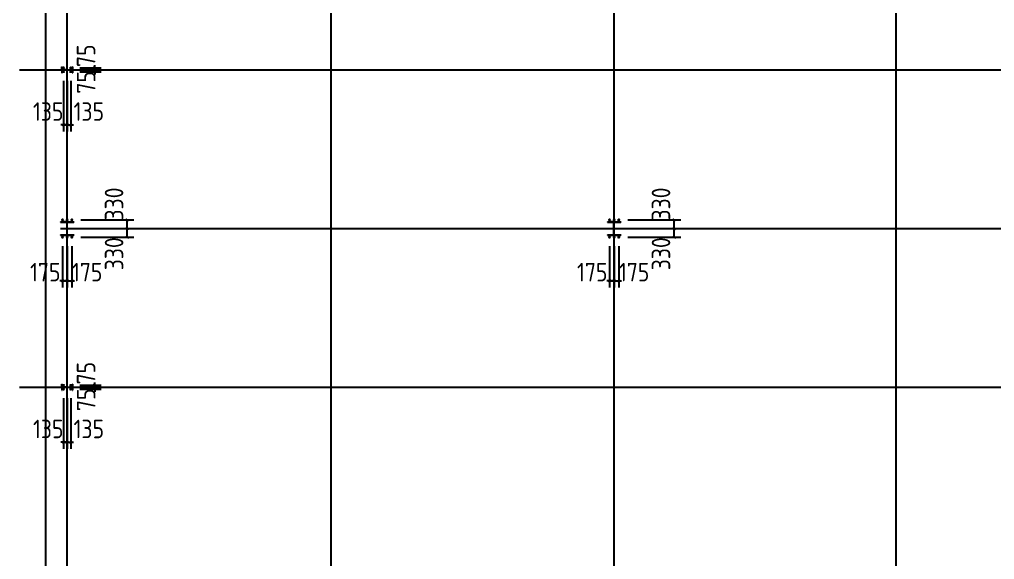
# Model space of a CAD drawing. Extents: x 546185 to 664985, y -73017 to 10983.
# Drawn here: x 570830 to 607659, y -50932 to -30517 of the extents above; entities that cross this region are included whole.
import ezdxf

# ---------------------------------------------------------------- set-up
doc = ezdxf.new("R2010")
doc.units = 0
doc.header["$LTSCALE"] = 1000
doc.header["$MEASUREMENT"] = 0
doc.layers.add('DOTE', color=1, linetype='Continuous')
doc.styles.get("Standard").update_dxf_attribs({"font": 'gbenor.shx', "bigfont": 'gbcbig.shx'})
doc.dimstyles.get("Standard").update_dxf_attribs({"dimscale": 100, "dimtxt": 3.5, "dimasz": 1, "dimexe": 2.5, "dimexo": 3, "dimgap": 1.5, "dimtad": 1, "dimdec": 0, "dimzin": 0, "dimdsep": 46, "dimtxsty": 'Standard', "dimblk": 'ARCHTICK', "dimcen": 0.09, "dimadec": 0, "dimazin": 0, "dimtfac": 1, "dimtdec": 0, "dimtix": 1, "dimtmove": 2, "dimatfit": 3, "dimfxl": 1, "dimtolj": 1, "dimtzin": 0, "dimarcsym": 0})

# ---------------------------------------------------------------- blocks, each defined once
blk = doc.blocks.new('_ArchTick')
at = {"color": 0, "linetype": 'ByBlock', "const_width": 0.4}
blk.add_lwpolyline([(-0.5, -0.5), (0.5, 0.5)], dxfattribs=at)
blk = doc.blocks.new('*D1174')
at = {"color": 3, "lineweight": -2}
for p, q in [((573105, -32344), (573920, -32344)), ((573670, -32344), (573670, -32244)), ((573670, -32419), (573670, -32344)), ((573155, -32419), (573920, -32419)), ((573670, -32419), (573670, -32519))]:
    blk.add_line(p, q, dxfattribs=at)
at = {"layer": 'Defpoints', "color": 0}
for p in [(572805, -32344), (573670, -32344), (572855, -32419)]:
    blk.add_point(p, dxfattribs=at)
at = {"color": 3, "lineweight": -2, "xscale": 100, "yscale": 100, "zscale": 100}
for p, rotation in [((573670, -32344), 270), ((573670, -32419), 90)]:
    blk.add_blockref('_ArchTick', p, dxfattribs=dict(at, rotation=rotation))
at = {"color": 0, "insert": (573345, -31887), "char_height": 700, "attachment_point": 5, "rotation": 90}
blk.add_mtext('\\A1;75', dxfattribs=at)
blk = doc.blocks.new('*D1175')
at = {"color": 3, "lineweight": -2}
for p, q in [((572495, -32834), (572495, -34747)), ((572630, -32834), (572630, -34747)), ((572495, -34497), (572395, -34497)), ((572495, -34497), (572630, -34497)), ((572630, -34497), (572730, -34497))]:
    blk.add_line(p, q, dxfattribs=at)
at = {"layer": 'Defpoints', "color": 0}
for p in [(572495, -32534), (572630, -32534), (572630, -34497)]:
    blk.add_point(p, dxfattribs=at)
at = {"color": 3, "lineweight": -2, "xscale": 100, "yscale": 100, "zscale": 100}
blk.add_blockref('_ArchTick', (572495, -34497), dxfattribs=at)
at = {"color": 3, "lineweight": -2, "xscale": 100, "yscale": 100, "zscale": 100, "rotation": 180}
blk.add_blockref('_ArchTick', (572630, -34497), dxfattribs=at)
at = {"color": 0, "insert": (571915, -33997), "char_height": 700, "attachment_point": 5}
blk.add_mtext('\\A1;135', dxfattribs=at)
blk = doc.blocks.new('*D1176')
at = {"color": 3, "lineweight": -2}
for p, q in [((572630, -32834), (572630, -34747)), ((572765, -32834), (572765, -34747)), ((572630, -34497), (572530, -34497)), ((572630, -34497), (572765, -34497)), ((572765, -34497), (572865, -34497))]:
    blk.add_line(p, q, dxfattribs=at)
at = {"layer": 'Defpoints', "color": 0}
for p in [(572630, -32534), (572765, -32534), (572765, -34497)]:
    blk.add_point(p, dxfattribs=at)
at = {"color": 3, "lineweight": -2, "xscale": 100, "yscale": 100, "zscale": 100}
blk.add_blockref('_ArchTick', (572630, -34497), dxfattribs=at)
at = {"color": 3, "lineweight": -2, "xscale": 100, "yscale": 100, "zscale": 100, "rotation": 180}
blk.add_blockref('_ArchTick', (572765, -34497), dxfattribs=at)
at = {"color": 0, "insert": (573448, -33997), "char_height": 700, "attachment_point": 5}
blk.add_mtext('\\A1;135', dxfattribs=at)
blk = doc.blocks.new('*D1178')
at = {"color": 3, "lineweight": -2}
for p, q in [((573105, -44344), (573920, -44344)), ((573155, -44419), (573920, -44419)), ((573670, -44344), (573670, -44244)), ((573670, -44419), (573670, -44344)), ((573670, -44419), (573670, -44519))]:
    blk.add_line(p, q, dxfattribs=at)
at = {"layer": 'Defpoints', "color": 0}
for p in [(572805, -44344), (572855, -44419), (573670, -44344)]:
    blk.add_point(p, dxfattribs=at)
at = {"color": 3, "lineweight": -2, "xscale": 100, "yscale": 100, "zscale": 100}
for p, rotation in [((573670, -44344), 270), ((573670, -44419), 90)]:
    blk.add_blockref('_ArchTick', p, dxfattribs=dict(at, rotation=rotation))
at = {"color": 0, "insert": (573345, -43887), "char_height": 700, "attachment_point": 5, "rotation": 90}
blk.add_mtext('\\A1;75', dxfattribs=at)
blk = doc.blocks.new('*D1179')
at = {"color": 3, "lineweight": -2}
for p, q in [((572495, -44834), (572495, -46747)), ((572630, -44834), (572630, -46747)), ((572495, -46497), (572395, -46497)), ((572495, -46497), (572630, -46497)), ((572630, -46497), (572730, -46497))]:
    blk.add_line(p, q, dxfattribs=at)
at = {"layer": 'Defpoints', "color": 0}
for p in [(572495, -44534), (572630, -44534), (572630, -46497)]:
    blk.add_point(p, dxfattribs=at)
at = {"color": 3, "lineweight": -2, "xscale": 100, "yscale": 100, "zscale": 100}
blk.add_blockref('_ArchTick', (572495, -46497), dxfattribs=at)
at = {"color": 3, "lineweight": -2, "xscale": 100, "yscale": 100, "zscale": 100, "rotation": 180}
blk.add_blockref('_ArchTick', (572630, -46497), dxfattribs=at)
at = {"color": 0, "insert": (571915, -45997), "char_height": 700, "attachment_point": 5}
blk.add_mtext('\\A1;135', dxfattribs=at)
blk = doc.blocks.new('*D1180')
at = {"color": 3, "lineweight": -2}
for p, q in [((572630, -44834), (572630, -46747)), ((572765, -44834), (572765, -46747)), ((572630, -46497), (572530, -46497)), ((572630, -46497), (572765, -46497)), ((572765, -46497), (572865, -46497))]:
    blk.add_line(p, q, dxfattribs=at)
at = {"layer": 'Defpoints', "color": 0}
for p in [(572630, -44534), (572765, -44534), (572765, -46497)]:
    blk.add_point(p, dxfattribs=at)
at = {"color": 3, "lineweight": -2, "xscale": 100, "yscale": 100, "zscale": 100}
blk.add_blockref('_ArchTick', (572630, -46497), dxfattribs=at)
at = {"color": 3, "lineweight": -2, "xscale": 100, "yscale": 100, "zscale": 100, "rotation": 180}
blk.add_blockref('_ArchTick', (572765, -46497), dxfattribs=at)
at = {"color": 0, "insert": (573448, -45997), "char_height": 700, "attachment_point": 5}
blk.add_mtext('\\A1;135', dxfattribs=at)
blk = doc.blocks.new('*D1410')
at = {"color": 3, "lineweight": -2}
for p, q in [((573670, -32419), (573670, -32319)), ((573105, -32494), (573920, -32494)), ((573130, -32419), (573920, -32419)), ((573670, -32494), (573670, -32419)), ((573670, -32494), (573670, -32594))]:
    blk.add_line(p, q, dxfattribs=at)
at = {"layer": 'Defpoints', "color": 0}
for p in [(572805, -32494), (572830, -32419), (573670, -32419)]:
    blk.add_point(p, dxfattribs=at)
at = {"color": 3, "lineweight": -2, "xscale": 100, "yscale": 100, "zscale": 100}
for p, rotation in [((573670, -32419), 270), ((573670, -32494), 90)]:
    blk.add_blockref('_ArchTick', p, dxfattribs=dict(at, rotation=rotation))
at = {"color": 0, "insert": (573348, -32895), "char_height": 700, "attachment_point": 5, "rotation": 90}
blk.add_mtext('\\A1;75', dxfattribs=at)
blk = doc.blocks.new('*D1411')
at = {"color": 3, "lineweight": -2}
for p, q in [((573105, -44494), (573920, -44494)), ((573130, -44419), (573920, -44419)), ((573670, -44419), (573670, -44319)), ((573670, -44494), (573670, -44419)), ((573670, -44494), (573670, -44594))]:
    blk.add_line(p, q, dxfattribs=at)
at = {"layer": 'Defpoints', "color": 0}
for p in [(572805, -44494), (572830, -44419), (573670, -44419)]:
    blk.add_point(p, dxfattribs=at)
at = {"color": 3, "lineweight": -2, "xscale": 100, "yscale": 100, "zscale": 100}
for p, rotation in [((573670, -44419), 270), ((573670, -44494), 90)]:
    blk.add_blockref('_ArchTick', p, dxfattribs=dict(at, rotation=rotation))
at = {"color": 0, "insert": (573348, -44895), "char_height": 700, "attachment_point": 5, "rotation": 90}
blk.add_mtext('\\A1;75', dxfattribs=at)
blk = doc.blocks.new('*D1919')
at = {"color": 3, "lineweight": -2}
for p, q in [((593115, -39089), (593115, -40643)), ((593290, -39089), (593290, -40643)), ((593115, -40393), (593015, -40393)), ((593115, -40393), (593290, -40393)), ((593290, -40393), (593390, -40393))]:
    blk.add_line(p, q, dxfattribs=at)
at = {"layer": 'Defpoints', "color": 0}
for p in [(593115, -38789), (593290, -38789), (593290, -40393)]:
    blk.add_point(p, dxfattribs=at)
at = {"color": 3, "lineweight": -2, "xscale": 100, "yscale": 100, "zscale": 100}
blk.add_blockref('_ArchTick', (593115, -40393), dxfattribs=at)
at = {"color": 3, "lineweight": -2, "xscale": 100, "yscale": 100, "zscale": 100, "rotation": 180}
blk.add_blockref('_ArchTick', (593290, -40393), dxfattribs=at)
at = {"color": 0, "insert": (592464, -40068), "char_height": 700, "attachment_point": 5}
blk.add_mtext('\\A1;175', dxfattribs=at)
blk = doc.blocks.new('*D1920')
at = {"color": 3, "lineweight": -2}
for p, q in [((593290, -39089), (593290, -40643)), ((593465, -39089), (593465, -40643)), ((593290, -40393), (593190, -40393)), ((593290, -40393), (593465, -40393)), ((593465, -40393), (593565, -40393))]:
    blk.add_line(p, q, dxfattribs=at)
at = {"layer": 'Defpoints', "color": 0}
for p in [(593290, -38789), (593465, -38789), (593465, -40393)]:
    blk.add_point(p, dxfattribs=at)
at = {"color": 3, "lineweight": -2, "xscale": 100, "yscale": 100, "zscale": 100}
blk.add_blockref('_ArchTick', (593290, -40393), dxfattribs=at)
at = {"color": 3, "lineweight": -2, "xscale": 100, "yscale": 100, "zscale": 100, "rotation": 180}
blk.add_blockref('_ArchTick', (593465, -40393), dxfattribs=at)
at = {"color": 0, "insert": (594046, -40068), "char_height": 700, "attachment_point": 5}
blk.add_mtext('\\A1;175', dxfattribs=at)
blk = doc.blocks.new('*D1921')
at = {"color": 3, "lineweight": -2}
for p, q in [((593805, -38419), (595811, -38419)), ((595561, -38749), (595561, -38419)), ((593805, -38749), (595811, -38749))]:
    blk.add_line(p, q, dxfattribs=at)
at = {"layer": 'Defpoints', "color": 0}
for p in [(593505, -38419), (595561, -38419), (593505, -38749)]:
    blk.add_point(p, dxfattribs=at)
at = {"color": 3, "lineweight": -2, "xscale": 100, "yscale": 100, "zscale": 100}
for p, rotation in [((595561, -38419), 90), ((595561, -38749), 270)]:
    blk.add_blockref('_ArchTick', p, dxfattribs=dict(at, rotation=rotation))
at = {"color": 0, "insert": (595061, -39374), "char_height": 700, "attachment_point": 5, "rotation": 90}
blk.add_mtext('\\A1;330', dxfattribs=at)
blk = doc.blocks.new('*D1922')
at = {"color": 3, "lineweight": -2}
for p, q in [((593805, -38089), (595811, -38089)), ((595561, -38419), (595561, -38089)), ((593805, -38419), (595811, -38419))]:
    blk.add_line(p, q, dxfattribs=at)
at = {"layer": 'Defpoints', "color": 0}
for p in [(593505, -38089), (595561, -38089), (593505, -38419)]:
    blk.add_point(p, dxfattribs=at)
at = {"color": 3, "lineweight": -2, "xscale": 100, "yscale": 100, "zscale": 100}
for p, rotation in [((595561, -38089), 90), ((595561, -38419), 270)]:
    blk.add_blockref('_ArchTick', p, dxfattribs=dict(at, rotation=rotation))
at = {"color": 0, "insert": (595061, -37493), "char_height": 700, "attachment_point": 5, "rotation": 90}
blk.add_mtext('\\A1;330', dxfattribs=at)
blk = doc.blocks.new('*D1923')
at = {"color": 3, "lineweight": -2}
for p, q in [((572455, -39089), (572455, -40643)), ((572630, -39089), (572630, -40643)), ((572455, -40393), (572355, -40393)), ((572455, -40393), (572630, -40393)), ((572630, -40393), (572730, -40393))]:
    blk.add_line(p, q, dxfattribs=at)
at = {"layer": 'Defpoints', "color": 0}
for p in [(572455, -38789), (572630, -38789), (572630, -40393)]:
    blk.add_point(p, dxfattribs=at)
at = {"color": 3, "lineweight": -2, "xscale": 100, "yscale": 100, "zscale": 100}
blk.add_blockref('_ArchTick', (572455, -40393), dxfattribs=at)
at = {"color": 3, "lineweight": -2, "xscale": 100, "yscale": 100, "zscale": 100, "rotation": 180}
blk.add_blockref('_ArchTick', (572630, -40393), dxfattribs=at)
at = {"color": 0, "insert": (571804, -40068), "char_height": 700, "attachment_point": 5}
blk.add_mtext('\\A1;175', dxfattribs=at)
blk = doc.blocks.new('*D1924')
at = {"color": 3, "lineweight": -2}
for p, q in [((572630, -39089), (572630, -40643)), ((572805, -39089), (572805, -40643)), ((572630, -40393), (572530, -40393)), ((572630, -40393), (572805, -40393)), ((572805, -40393), (572905, -40393))]:
    blk.add_line(p, q, dxfattribs=at)
at = {"layer": 'Defpoints', "color": 0}
for p in [(572630, -38789), (572805, -38789), (572805, -40393)]:
    blk.add_point(p, dxfattribs=at)
at = {"color": 3, "lineweight": -2, "xscale": 100, "yscale": 100, "zscale": 100}
blk.add_blockref('_ArchTick', (572630, -40393), dxfattribs=at)
at = {"color": 3, "lineweight": -2, "xscale": 100, "yscale": 100, "zscale": 100, "rotation": 180}
blk.add_blockref('_ArchTick', (572805, -40393), dxfattribs=at)
at = {"color": 0, "insert": (573386, -40068), "char_height": 700, "attachment_point": 5}
blk.add_mtext('\\A1;175', dxfattribs=at)
blk = doc.blocks.new('*D1925')
at = {"color": 3, "lineweight": -2}
for p, q in [((573145, -38419), (575151, -38419)), ((574901, -38749), (574901, -38419)), ((573145, -38749), (575151, -38749))]:
    blk.add_line(p, q, dxfattribs=at)
at = {"layer": 'Defpoints', "color": 0}
for p in [(572845, -38419), (574901, -38419), (572845, -38749)]:
    blk.add_point(p, dxfattribs=at)
at = {"color": 3, "lineweight": -2, "xscale": 100, "yscale": 100, "zscale": 100}
for p, rotation in [((574901, -38419), 90), ((574901, -38749), 270)]:
    blk.add_blockref('_ArchTick', p, dxfattribs=dict(at, rotation=rotation))
at = {"color": 0, "insert": (574401, -39374), "char_height": 700, "attachment_point": 5, "rotation": 90}
blk.add_mtext('\\A1;330', dxfattribs=at)
blk = doc.blocks.new('*D1926')
at = {"color": 3, "lineweight": -2}
for p, q in [((573145, -38089), (575151, -38089)), ((574901, -38419), (574901, -38089)), ((573145, -38419), (575151, -38419))]:
    blk.add_line(p, q, dxfattribs=at)
at = {"layer": 'Defpoints', "color": 0}
for p in [(572845, -38089), (574901, -38089), (572845, -38419)]:
    blk.add_point(p, dxfattribs=at)
at = {"color": 3, "lineweight": -2, "xscale": 100, "yscale": 100, "zscale": 100}
for p, rotation in [((574901, -38089), 90), ((574901, -38419), 270)]:
    blk.add_blockref('_ArchTick', p, dxfattribs=dict(at, rotation=rotation))
at = {"color": 0, "insert": (574401, -37493), "char_height": 700, "attachment_point": 5, "rotation": 90}
blk.add_mtext('\\A1;330', dxfattribs=at)

msp = doc.modelspace()

# ---------------------------------------------------------------- linework, layer by layer
at = {"color": 4}
for p, q in [((572429.9, -32418.8), (572429.9, -32308.8)), ((572429.9, -32308.8), (572429.9, -32528.8)), ((572429.9, -32308.8), (572439.9, -32308.8)), ((572439.9, -32308.8), (572439.9, -32528.8)), ((572819.9, -32308.8), (572819.9, -32528.8)), ((572819.9, -32308.8), (572829.9, -32308.8)), ((572829.9, -32418.8), (572829.9, -32308.8)), ((572829.9, -32308.8), (572829.9, -32528.8)), ((572429.9, -32528.8), (572439.9, -32528.8)), ((572629.9, -32415.8), (572439.9, -32415.8)), ((572629.9, -32421.8), (572439.9, -32421.8)), ((572629.9, -32415.8), (572819.9, -32415.8)), ((572629.9, -32421.8), (572819.9, -32421.8)), ((572819.9, -32528.8), (572829.9, -32528.8)), ((572379.9, -38168.8), (572879.9, -38168.8)), ((572379.9, -38168.8), (572379.9, -38180.8)), ((572379.9, -38180.8), (572879.9, -38180.8)), ((572629.9, -38168.8), (572499.9, -38168.8)), ((572625.9, -38656.8), (572625.9, -38180.8)), ((572633.9, -38656.8), (572633.9, -38180.8)), ((572879.9, -38168.8), (572879.9, -38180.8)), ((593039.9, -38168.8), (593539.9, -38168.8)), ((593039.9, -38168.8), (593039.9, -38180.8)), ((593039.9, -38180.8), (593539.9, -38180.8)), ((593289.9, -38168.8), (593159.9, -38168.8)), ((593285.9, -38656.8), (593285.9, -38180.8)), ((593293.9, -38656.8), (593293.9, -38180.8)), ((593539.9, -38168.8), (593539.9, -38180.8)), ((572379.9, -38656.8), (572879.9, -38656.8)), ((572379.9, -38656.8), (572379.9, -38668.8)), ((572379.9, -38668.8), (572879.9, -38668.8)), ((572629.9, -38668.8), (572499.9, -38668.8)), ((572879.9, -38656.8), (572879.9, -38668.8)), ((593039.9, -38656.8), (593539.9, -38656.8)), ((593039.9, -38656.8), (593039.9, -38668.8)), ((593039.9, -38668.8), (593539.9, -38668.8)), ((593289.9, -38668.8), (593159.9, -38668.8)), ((593539.9, -38656.8), (593539.9, -38668.8)), ((572429.9, -44418.8), (572429.9, -44308.8)), ((572429.9, -44308.8), (572429.9, -44528.8)), ((572429.9, -44308.8), (572439.9, -44308.8)), ((572429.9, -44528.8), (572439.9, -44528.8)), ((572439.9, -44308.8), (572439.9, -44528.8)), ((572629.9, -44415.8), (572439.9, -44415.8)), ((572629.9, -44421.8), (572439.9, -44421.8)), ((572629.9, -44415.8), (572819.9, -44415.8)), ((572629.9, -44421.8), (572819.9, -44421.8)), ((572819.9, -44308.8), (572819.9, -44528.8)), ((572819.9, -44308.8), (572829.9, -44308.8)), ((572819.9, -44528.8), (572829.9, -44528.8)), ((572829.9, -44418.8), (572829.9, -44308.8)), ((572829.9, -44308.8), (572829.9, -44528.8))]:
    msp.add_line(p, q, dxfattribs=at)
for p, q in [((572429.9, -32418.8), (572429.9, -32308.8)), ((572429.9, -32308.8), (572429.9, -32528.8)), ((572454.4, -32343.8), (572535.4, -32343.8)), ((572494.9, -32343.8), (572474.4, -32343.8)), ((572494.9, -32303.3), (572494.9, -32384.3)), ((572494.9, -32343.8), (572494.9, -32323.3)), ((572724.4, -32343.8), (572805.4, -32343.8)), ((572764.9, -32343.8), (572744.4, -32343.8)), ((572764.9, -32303.3), (572764.9, -32384.3)), ((572764.9, -32343.8), (572764.9, -32323.3)), ((572454.4, -32493.8), (572535.4, -32493.8)), ((572494.9, -32493.8), (572474.4, -32493.8)), ((572494.9, -32453.3), (572494.9, -32534.3)), ((572494.9, -32493.8), (572494.9, -32473.3)), ((572724.4, -32493.8), (572805.4, -32493.8)), ((572764.9, -32493.8), (572744.4, -32493.8)), ((572764.9, -32453.3), (572764.9, -32534.3)), ((572764.9, -32493.8), (572764.9, -32473.3)), ((572414.4, -38088.8), (572495.4, -38088.8)), ((572454.9, -38088.8), (572434.4, -38088.8)), ((572454.9, -38048.3), (572454.9, -38129.3)), ((572454.9, -38088.8), (572454.9, -38068.3)), ((572589.4, -38088.8), (572670.4, -38088.8)), ((572629.9, -38088.8), (572609.4, -38088.8)), ((572629.9, -38048.3), (572629.9, -38129.3)), ((572629.9, -38088.8), (572629.9, -38068.3)), ((572764.4, -38088.8), (572845.4, -38088.8)), ((572804.9, -38088.8), (572784.4, -38088.8)), ((572804.9, -38048.3), (572804.9, -38129.3)), ((572804.9, -38088.8), (572804.9, -38068.3)), ((593074.4, -38088.8), (593155.4, -38088.8)), ((593114.9, -38088.8), (593094.4, -38088.8)), ((593114.9, -38048.3), (593114.9, -38129.3)), ((593114.9, -38088.8), (593114.9, -38068.3)), ((593249.4, -38088.8), (593330.4, -38088.8)), ((593289.9, -38088.8), (593269.4, -38088.8)), ((593289.9, -38048.3), (593289.9, -38129.3)), ((593289.9, -38088.8), (593289.9, -38068.3)), ((593424.4, -38088.8), (593505.4, -38088.8)), ((593464.9, -38088.8), (593444.4, -38088.8)), ((593464.9, -38048.3), (593464.9, -38129.3)), ((593464.9, -38088.8), (593464.9, -38068.3)), ((572414.4, -38748.8), (572495.4, -38748.8)), ((572454.9, -38748.8), (572434.4, -38748.8)), ((572454.9, -38708.3), (572454.9, -38789.3)), ((572454.9, -38748.8), (572454.9, -38728.3)), ((572589.4, -38748.8), (572670.4, -38748.8)), ((572629.9, -38748.8), (572609.4, -38748.8)), ((572629.9, -38708.3), (572629.9, -38789.3)), ((572629.9, -38748.8), (572629.9, -38728.3)), ((572764.4, -38748.8), (572845.4, -38748.8)), ((572804.9, -38748.8), (572784.4, -38748.8)), ((572804.9, -38708.3), (572804.9, -38789.3)), ((572804.9, -38748.8), (572804.9, -38728.3)), ((593074.4, -38748.8), (593155.4, -38748.8)), ((593114.9, -38748.8), (593094.4, -38748.8)), ((593114.9, -38708.3), (593114.9, -38789.3)), ((593114.9, -38748.8), (593114.9, -38728.3)), ((593249.4, -38748.8), (593330.4, -38748.8)), ((593289.9, -38748.8), (593269.4, -38748.8)), ((593289.9, -38708.3), (593289.9, -38789.3)), ((593289.9, -38748.8), (593289.9, -38728.3)), ((593424.4, -38748.8), (593505.4, -38748.8)), ((593464.9, -38748.8), (593444.4, -38748.8)), ((593464.9, -38708.3), (593464.9, -38789.3)), ((593464.9, -38748.8), (593464.9, -38728.3)), ((572429.9, -44418.8), (572429.9, -44308.8)), ((572429.9, -44308.8), (572429.9, -44528.8)), ((572454.4, -44343.8), (572535.4, -44343.8)), ((572454.4, -44493.8), (572535.4, -44493.8)), ((572494.9, -44343.8), (572474.4, -44343.8)), ((572494.9, -44493.8), (572474.4, -44493.8)), ((572494.9, -44303.3), (572494.9, -44384.3)), ((572494.9, -44343.8), (572494.9, -44323.3)), ((572494.9, -44453.3), (572494.9, -44534.3)), ((572494.9, -44493.8), (572494.9, -44473.3)), ((572724.4, -44343.8), (572805.4, -44343.8)), ((572724.4, -44493.8), (572805.4, -44493.8)), ((572764.9, -44343.8), (572744.4, -44343.8)), ((572764.9, -44493.8), (572744.4, -44493.8)), ((572764.9, -44303.3), (572764.9, -44384.3)), ((572764.9, -44343.8), (572764.9, -44323.3)), ((572764.9, -44453.3), (572764.9, -44534.3)), ((572764.9, -44493.8), (572764.9, -44473.3))]:
    msp.add_line(p, q)
at = {"color": 1}
msp.add_line((572379.9, -38418.8), (636679.9, -38418.8), dxfattribs=at)
for centre in [(572494.9, -32343.8), (572764.9, -32343.8), (572494.9, -32493.8), (572764.9, -32493.8), (572454.9, -38088.8), (572629.9, -38088.8), (572804.9, -38088.8), (593114.9, -38088.8), (593289.9, -38088.8), (593464.9, -38088.8), (572454.9, -38748.8), (572629.9, -38748.8), (572804.9, -38748.8), (593114.9, -38748.8), (593289.9, -38748.8), (593464.9, -38748.8), (572494.9, -44343.8), (572494.9, -44493.8), (572764.9, -44343.8), (572764.9, -44493.8)]:
    msp.add_circle(centre, 20.5)
at = {"layer": 'DOTE'}
for p, q in [((571829.9, -59418.8), (571829.9, -1638.8)), ((572629.9, -59418.8), (572629.9, -1638.8)), ((582599.9, -59418.8), (582599.9, -1638.8)), ((593289.9, -59418.8), (593289.9, -1638.8)), ((603949.9, -59418.8), (603949.9, -1638.8)), ((570829.9, -32418.8), (636679.9, -32418.8)), ((570829.9, -44418.8), (636679.9, -44418.8))]:
    msp.add_line(p, q, dxfattribs=at)

# ---------------------------------------------------------------- dimensions: what is measured, and where the dimension line sits
for base, p1, p2, picture, middle in [((573670, -32343.8), (572854.9, -32418.8), (572805.4, -32343.8), '*D1174', (573345, -31887.4)), ((573670, -32418.8), (572805.4, -32493.8), (572829.9, -32418.8), '*D1410', (573348.4, -32894.7)), ((574900.6, -38088.8), (572845.4, -38418.8), (572845.4, -38088.8), '*D1926', (574400.6, -37493.1)), ((595560.6, -38088.8), (593505.4, -38418.8), (593505.4, -38088.8), '*D1922', (595060.6, -37493.1)), ((574900.6, -38418.8), (572845.4, -38748.8), (572845.4, -38418.8), '*D1925', (574400.6, -39373.7)), ((595560.6, -38418.8), (593505.4, -38748.8), (593505.4, -38418.8), '*D1921', (595060.6, -39373.7)), ((573670, -44343.8), (572854.9, -44418.8), (572805.4, -44343.8), '*D1178', (573345, -43887.4)), ((573670, -44418.8), (572805.4, -44493.8), (572829.9, -44418.8), '*D1411', (573348.4, -44894.7))]:
    dim = msp.add_linear_dim(base=base, p1=p1, p2=p2, angle=90, dimstyle='Standard', override={"dimtxt": 7, "dimclrd": 3, "dimclre": 3})
    dim.commit()
    dim.dimension.update_dxf_attribs({"geometry": picture, "text_midpoint": middle, "dimtype": 160})
for base, p1, p2, picture, middle in [((572629.9, -34497.4), (572494.9, -32534.3), (572629.9, -32534.3), '*D1175', (571915.5, -33997.4)), ((572764.9, -34497.4), (572629.9, -32534.3), (572764.9, -32534.3), '*D1176', (573448.4, -33997.4)), ((572629.9, -40392.9), (572454.9, -38789.3), (572629.9, -38789.3), '*D1923', (571804.1, -40067.9)), ((572804.9, -40392.9), (572629.9, -38789.3), (572804.9, -38789.3), '*D1924', (573386.4, -40067.9)), ((593289.9, -40392.9), (593114.9, -38789.3), (593289.9, -38789.3), '*D1919', (592464.1, -40067.9)), ((593464.9, -40392.9), (593289.9, -38789.3), (593464.9, -38789.3), '*D1920', (594046.4, -40067.9)), ((572629.9, -46497.4), (572494.9, -44534.3), (572629.9, -44534.3), '*D1179', (571915.5, -45997.4)), ((572764.9, -46497.4), (572629.9, -44534.3), (572764.9, -44534.3), '*D1180', (573448.4, -45997.4))]:
    dim = msp.add_linear_dim(base=base, p1=p1, p2=p2, dimstyle='Standard', override={"dimtxt": 7, "dimclrd": 3, "dimclre": 3})
    dim.commit()
    dim.dimension.update_dxf_attribs({"geometry": picture, "text_midpoint": middle, "dimtype": 160})

doc.saveas('drawing.dxf')
